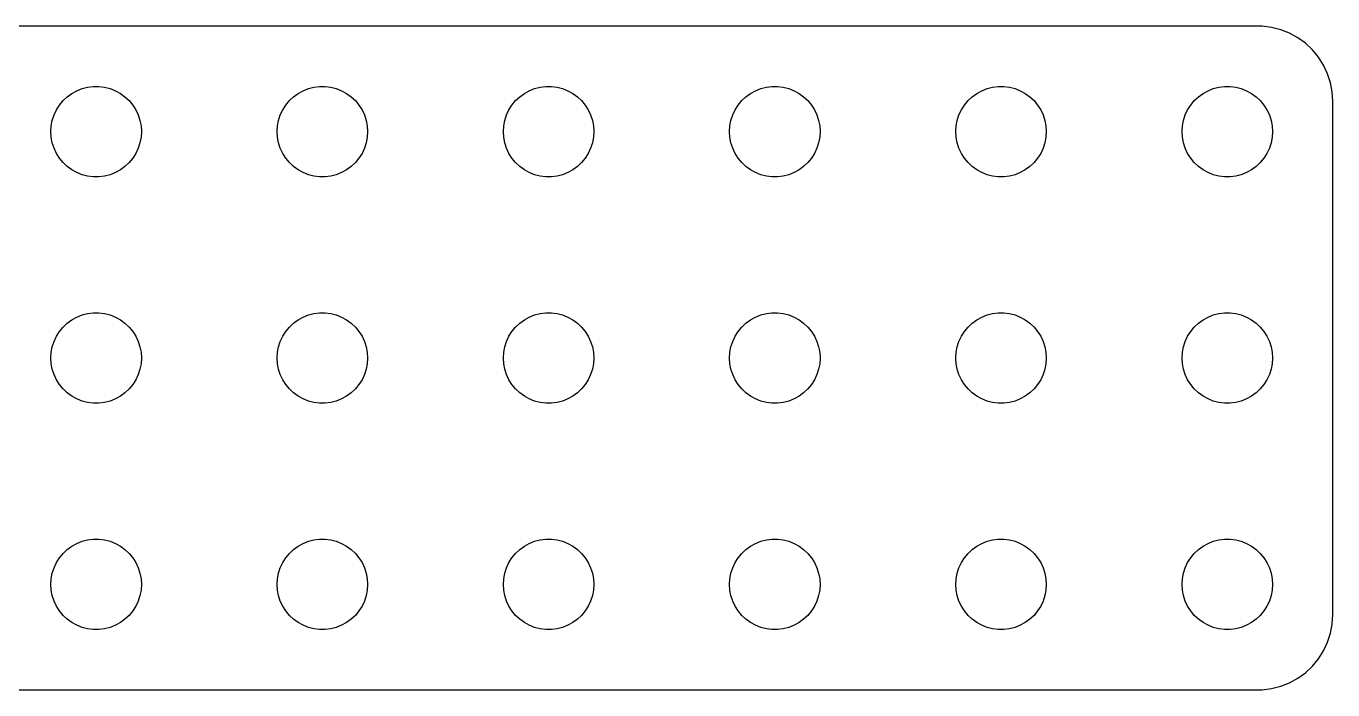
# Model space of a CAD drawing. Header units: metres. Extents: x -82 to 82, y -22 to 22.
# Drawn here: x -4.6 to 82, y -22 to 22 of the extents above; entities that cross this region are included whole.
import ezdxf

# ---------------------------------------------------------------- set-up
doc = ezdxf.new("R2010")
doc.units = ezdxf.units.M

msp = doc.modelspace()

# ---------------------------------------------------------------- linework, layer by layer
for p, q in [((77.3139, 21.9901), (-77.3139, 21.9901)), ((77.9369, 21.9114), (77.3139, 21.9901)), ((78.5451, 21.7553), (77.9369, 21.9114)), ((79.1289, 21.5241), (78.5451, 21.7553)), ((79.6791, 21.2216), (79.1289, 21.5241)), ((80.1871, 20.8526), (79.6791, 21.2216)), ((80.6448, 20.4227), (80.1871, 20.8526)), ((81.0451, 19.9389), (80.6448, 20.4227)), ((81.3815, 19.4088), (81.0451, 19.9389)), ((81.6489, 18.8406), (81.3815, 19.4088)), ((81.8429, 18.2434), (81.6489, 18.8406)), ((81.9606, 17.6267), (81.8429, 18.2434)), ((-1.91226, 17.3115), (-1.60747, 17.533)), ((-1.60747, 17.533), (-1.27733, 17.7145)), ((-1.27733, 17.7145), (-0.927048, 17.8532)), ((-0.927048, 17.8532), (-0.562134, 17.9469)), ((-0.562134, 17.9469), (-0.18837, 17.9941)), ((-0.18837, 17.9941), (0.18837, 17.9941)), ((0.18837, 17.9941), (0.562134, 17.9469)), ((0.562134, 17.9469), (0.927048, 17.8532)), ((0.927048, 17.8532), (1.27733, 17.7145)), ((1.27733, 17.7145), (1.60747, 17.533)), ((1.60747, 17.533), (1.91226, 17.3115)), ((13.0877, 17.3115), (13.3925, 17.533)), ((13.3925, 17.533), (13.7227, 17.7145)), ((13.7227, 17.7145), (14.0729, 17.8532)), ((14.0729, 17.8532), (14.4379, 17.9469)), ((14.4379, 17.9469), (14.8116, 17.9941)), ((14.8116, 17.9941), (15.1884, 17.9941)), ((15.1884, 17.9941), (15.5621, 17.9469)), ((15.5621, 17.9469), (15.927, 17.8532)), ((15.927, 17.8532), (16.2773, 17.7145)), ((16.2773, 17.7145), (16.6075, 17.533)), ((16.6075, 17.533), (16.9123, 17.3115)), ((28.0877, 17.3115), (28.3925, 17.533)), ((28.3925, 17.533), (28.7227, 17.7145)), ((28.7227, 17.7145), (29.0729, 17.8532)), ((29.0729, 17.8532), (29.4379, 17.9469)), ((29.4379, 17.9469), (29.8116, 17.9941)), ((29.8116, 17.9941), (30.1884, 17.9941)), ((30.1884, 17.9941), (30.5621, 17.9469)), ((30.5621, 17.9469), (30.927, 17.8532)), ((30.927, 17.8532), (31.2773, 17.7145)), ((31.2773, 17.7145), (31.6075, 17.533)), ((31.6075, 17.533), (31.9123, 17.3115)), ((43.0877, 17.3115), (43.3925, 17.533)), ((43.3925, 17.533), (43.7227, 17.7145)), ((43.7227, 17.7145), (44.0729, 17.8532)), ((44.0729, 17.8532), (44.4379, 17.9469)), ((44.4379, 17.9469), (44.8116, 17.9941)), ((44.8116, 17.9941), (45.1884, 17.9941)), ((45.1884, 17.9941), (45.5621, 17.9469)), ((45.5621, 17.9469), (45.927, 17.8532)), ((45.927, 17.8532), (46.2773, 17.7145)), ((46.2773, 17.7145), (46.6075, 17.533)), ((46.6075, 17.533), (46.9123, 17.3115)), ((58.0877, 17.3115), (58.3925, 17.533)), ((58.3925, 17.533), (58.7227, 17.7145)), ((58.7227, 17.7145), (59.0729, 17.8532)), ((59.0729, 17.8532), (59.4379, 17.9469)), ((59.4379, 17.9469), (59.8116, 17.9941)), ((59.8116, 17.9941), (60.1884, 17.9941)), ((60.1884, 17.9941), (60.5621, 17.9469)), ((60.5621, 17.9469), (60.927, 17.8532)), ((60.927, 17.8532), (61.2773, 17.7145)), ((61.2773, 17.7145), (61.6075, 17.533)), ((61.6075, 17.533), (61.9123, 17.3115)), ((73.0877, 17.3115), (73.3925, 17.533)), ((73.3925, 17.533), (73.7227, 17.7145)), ((73.7227, 17.7145), (74.073, 17.8532)), ((74.073, 17.8532), (74.4379, 17.9469)), ((74.4379, 17.9469), (74.8116, 17.9941)), ((74.8116, 17.9941), (75.1884, 17.9941)), ((75.1884, 17.9941), (75.5621, 17.9469)), ((75.5621, 17.9469), (75.927, 17.8532)), ((75.927, 17.8532), (76.2773, 17.7145)), ((76.2773, 17.7145), (76.6075, 17.533)), ((76.6075, 17.533), (76.9123, 17.3115)), ((82, 17), (81.9606, 17.6267)), ((-2.62891, 16.4453), (-2.42705, 16.7634)), ((-2.42705, 16.7634), (-2.1869, 17.0536)), ((-2.1869, 17.0536), (-1.91226, 17.3115)), ((1.91226, 17.3115), (2.1869, 17.0536)), ((2.1869, 17.0536), (2.42705, 16.7634)), ((2.42705, 16.7634), (2.62891, 16.4453)), ((12.3711, 16.4453), (12.5729, 16.7634)), ((12.5729, 16.7634), (12.8131, 17.0536)), ((12.8131, 17.0536), (13.0877, 17.3115)), ((16.9123, 17.3115), (17.1869, 17.0536)), ((17.1869, 17.0536), (17.427, 16.7634)), ((17.427, 16.7634), (17.6289, 16.4453)), ((27.3711, 16.4453), (27.5729, 16.7634)), ((27.5729, 16.7634), (27.8131, 17.0536)), ((27.8131, 17.0536), (28.0877, 17.3115)), ((31.9123, 17.3115), (32.1869, 17.0536)), ((32.1869, 17.0536), (32.427, 16.7634)), ((32.427, 16.7634), (32.6289, 16.4453)), ((42.3711, 16.4453), (42.5729, 16.7634)), ((42.5729, 16.7634), (42.8131, 17.0536)), ((42.8131, 17.0536), (43.0877, 17.3115)), ((46.9123, 17.3115), (47.1869, 17.0536)), ((47.1869, 17.0536), (47.427, 16.7634)), ((47.427, 16.7634), (47.6289, 16.4453)), ((57.3711, 16.4453), (57.5729, 16.7634)), ((57.5729, 16.7634), (57.8131, 17.0536)), ((57.8131, 17.0536), (58.0877, 17.3115)), ((61.9123, 17.3115), (62.1869, 17.0536)), ((62.1869, 17.0536), (62.427, 16.7634)), ((62.427, 16.7634), (62.6289, 16.4453)), ((72.3711, 16.4453), (72.573, 16.7634)), ((72.573, 16.7634), (72.8131, 17.0536)), ((72.8131, 17.0536), (73.0877, 17.3115)), ((76.9123, 17.3115), (77.1869, 17.0536)), ((77.1869, 17.0536), (77.427, 16.7634)), ((77.427, 16.7634), (77.6289, 16.4453)), ((82, -17), (82, 17)), ((-2.97633, 15.376), (-2.90575, 15.7461)), ((-2.90575, 15.7461), (-2.78932, 16.1044)), ((-2.78932, 16.1044), (-2.62891, 16.4453)), ((2.62891, 16.4453), (2.78932, 16.1044)), ((2.78932, 16.1044), (2.90575, 15.7461)), ((2.90575, 15.7461), (2.97633, 15.376)), ((12.0237, 15.376), (12.0942, 15.7461)), ((12.0942, 15.7461), (12.2107, 16.1044)), ((12.2107, 16.1044), (12.3711, 16.4453)), ((17.6289, 16.4453), (17.7893, 16.1044)), ((17.7893, 16.1044), (17.9057, 15.7461)), ((17.9057, 15.7461), (17.9763, 15.376)), ((27.0237, 15.376), (27.0942, 15.7461)), ((27.0942, 15.7461), (27.2107, 16.1044)), ((27.2107, 16.1044), (27.3711, 16.4453)), ((32.6289, 16.4453), (32.7893, 16.1044)), ((32.7893, 16.1044), (32.9057, 15.7461)), ((32.9057, 15.7461), (32.9763, 15.376)), ((42.0237, 15.376), (42.0942, 15.7461)), ((42.0942, 15.7461), (42.2107, 16.1044)), ((42.2107, 16.1044), (42.3711, 16.4453)), ((47.6289, 16.4453), (47.7893, 16.1044)), ((47.7893, 16.1044), (47.9057, 15.7461)), ((47.9057, 15.7461), (47.9763, 15.376)), ((57.0237, 15.376), (57.0942, 15.7461)), ((57.0942, 15.7461), (57.2107, 16.1044)), ((57.2107, 16.1044), (57.3711, 16.4453)), ((62.6289, 16.4453), (62.7893, 16.1044)), ((62.7893, 16.1044), (62.9057, 15.7461)), ((62.9057, 15.7461), (62.9763, 15.376)), ((72.0237, 15.376), (72.0943, 15.7461)), ((72.0943, 15.7461), (72.2107, 16.1044)), ((72.2107, 16.1044), (72.3711, 16.4453)), ((77.6289, 16.4453), (77.7893, 16.1044)), ((77.7893, 16.1044), (77.9057, 15.7461)), ((77.9057, 15.7461), (77.9763, 15.376)), ((-3, 15), (-2.97633, 15.376)), ((-2.97633, 14.624), (-3, 15)), ((2.97633, 15.376), (3, 15)), ((3, 15), (2.97633, 14.624)), ((12, 15), (12.0237, 15.376)), ((12.0237, 14.624), (12, 15)), ((17.9763, 15.376), (18, 15)), ((18, 15), (17.9763, 14.624)), ((27, 15), (27.0237, 15.376)), ((27.0237, 14.624), (27, 15)), ((32.9763, 15.376), (33, 15)), ((33, 15), (32.9763, 14.624)), ((42, 15), (42.0237, 15.376)), ((42.0237, 14.624), (42, 15)), ((47.9763, 15.376), (48, 15)), ((48, 15), (47.9763, 14.624)), ((57, 15), (57.0237, 15.376)), ((57.0237, 14.624), (57, 15)), ((62.9763, 15.376), (63, 15)), ((63, 15), (62.9763, 14.624)), ((72, 15), (72.0237, 15.376)), ((72.0237, 14.624), (72, 15)), ((77.9763, 15.376), (78, 15)), ((78, 15), (77.9763, 14.624)), ((-2.90575, 14.2539), (-2.97633, 14.624)), ((-2.78932, 13.8956), (-2.90575, 14.2539)), ((-2.62891, 13.5547), (-2.78932, 13.8956)), ((2.78932, 13.8956), (2.62891, 13.5547)), ((2.90575, 14.2539), (2.78932, 13.8956)), ((2.97633, 14.624), (2.90575, 14.2539)), ((12.0942, 14.2539), (12.0237, 14.624)), ((12.2107, 13.8956), (12.0942, 14.2539)), ((12.3711, 13.5547), (12.2107, 13.8956)), ((17.7893, 13.8956), (17.6289, 13.5547)), ((17.9057, 14.2539), (17.7893, 13.8956)), ((17.9763, 14.624), (17.9057, 14.2539)), ((27.0942, 14.2539), (27.0237, 14.624)), ((27.2107, 13.8956), (27.0942, 14.2539)), ((27.3711, 13.5547), (27.2107, 13.8956)), ((32.7893, 13.8956), (32.6289, 13.5547)), ((32.9057, 14.2539), (32.7893, 13.8956)), ((32.9763, 14.624), (32.9057, 14.2539)), ((42.0942, 14.2539), (42.0237, 14.624)), ((42.2107, 13.8956), (42.0942, 14.2539)), ((42.3711, 13.5547), (42.2107, 13.8956)), ((47.7893, 13.8956), (47.6289, 13.5547)), ((47.9057, 14.2539), (47.7893, 13.8956)), ((47.9763, 14.624), (47.9057, 14.2539)), ((57.0942, 14.2539), (57.0237, 14.624)), ((57.2107, 13.8956), (57.0942, 14.2539)), ((57.3711, 13.5547), (57.2107, 13.8956)), ((62.7893, 13.8956), (62.6289, 13.5547)), ((62.9057, 14.2539), (62.7893, 13.8956)), ((62.9763, 14.624), (62.9057, 14.2539)), ((72.0943, 14.2539), (72.0237, 14.624)), ((72.2107, 13.8956), (72.0943, 14.2539)), ((72.3711, 13.5547), (72.2107, 13.8956)), ((77.7893, 13.8956), (77.6289, 13.5547)), ((77.9057, 14.2539), (77.7893, 13.8956)), ((77.9763, 14.624), (77.9057, 14.2539)), ((-2.42705, 13.2366), (-2.62891, 13.5547)), ((-2.1869, 12.9464), (-2.42705, 13.2366)), ((2.42705, 13.2366), (2.1869, 12.9464)), ((2.62891, 13.5547), (2.42705, 13.2366)), ((12.5729, 13.2366), (12.3711, 13.5547)), ((12.8131, 12.9464), (12.5729, 13.2366)), ((17.427, 13.2366), (17.1869, 12.9464)), ((17.6289, 13.5547), (17.427, 13.2366)), ((27.5729, 13.2366), (27.3711, 13.5547)), ((27.8131, 12.9464), (27.5729, 13.2366)), ((32.427, 13.2366), (32.1869, 12.9464)), ((32.6289, 13.5547), (32.427, 13.2366)), ((42.5729, 13.2366), (42.3711, 13.5547)), ((42.8131, 12.9464), (42.5729, 13.2366)), ((47.427, 13.2366), (47.1869, 12.9464)), ((47.6289, 13.5547), (47.427, 13.2366)), ((57.5729, 13.2366), (57.3711, 13.5547)), ((57.8131, 12.9464), (57.5729, 13.2366)), ((62.427, 13.2366), (62.1869, 12.9464)), ((62.6289, 13.5547), (62.427, 13.2366)), ((72.573, 13.2366), (72.3711, 13.5547)), ((72.8131, 12.9464), (72.573, 13.2366)), ((77.427, 13.2366), (77.1869, 12.9464)), ((77.6289, 13.5547), (77.427, 13.2366)), ((-1.91226, 12.6884), (-2.1869, 12.9464)), ((-1.60747, 12.467), (-1.91226, 12.6884)), ((-1.27733, 12.2855), (-1.60747, 12.467)), ((-0.927048, 12.1468), (-1.27733, 12.2855)), ((-0.562134, 12.0531), (-0.927048, 12.1468)), ((0.927048, 12.1468), (0.562134, 12.0531)), ((1.27733, 12.2855), (0.927048, 12.1468)), ((1.60747, 12.467), (1.27733, 12.2855)), ((1.91226, 12.6884), (1.60747, 12.467)), ((2.1869, 12.9464), (1.91226, 12.6884)), ((13.0877, 12.6884), (12.8131, 12.9464)), ((13.3925, 12.467), (13.0877, 12.6884)), ((13.7227, 12.2855), (13.3925, 12.467)), ((14.0729, 12.1468), (13.7227, 12.2855)), ((14.4379, 12.0531), (14.0729, 12.1468)), ((15.927, 12.1468), (15.5621, 12.0531)), ((16.2773, 12.2855), (15.927, 12.1468)), ((16.6075, 12.467), (16.2773, 12.2855)), ((16.9123, 12.6884), (16.6075, 12.467)), ((17.1869, 12.9464), (16.9123, 12.6884)), ((28.0877, 12.6884), (27.8131, 12.9464)), ((28.3925, 12.467), (28.0877, 12.6884)), ((28.7227, 12.2855), (28.3925, 12.467)), ((29.0729, 12.1468), (28.7227, 12.2855)), ((29.4379, 12.0531), (29.0729, 12.1468)), ((30.927, 12.1468), (30.5621, 12.0531)), ((31.2773, 12.2855), (30.927, 12.1468)), ((31.6075, 12.467), (31.2773, 12.2855)), ((31.9123, 12.6884), (31.6075, 12.467)), ((32.1869, 12.9464), (31.9123, 12.6884)), ((43.0877, 12.6884), (42.8131, 12.9464)), ((43.3925, 12.467), (43.0877, 12.6884)), ((43.7227, 12.2855), (43.3925, 12.467)), ((44.0729, 12.1468), (43.7227, 12.2855)), ((44.4379, 12.0531), (44.0729, 12.1468)), ((45.927, 12.1468), (45.5621, 12.0531)), ((46.2773, 12.2855), (45.927, 12.1468)), ((46.6075, 12.467), (46.2773, 12.2855)), ((46.9123, 12.6884), (46.6075, 12.467)), ((47.1869, 12.9464), (46.9123, 12.6884)), ((58.0877, 12.6884), (57.8131, 12.9464)), ((58.3925, 12.467), (58.0877, 12.6884)), ((58.7227, 12.2855), (58.3925, 12.467)), ((59.0729, 12.1468), (58.7227, 12.2855)), ((59.4379, 12.0531), (59.0729, 12.1468)), ((60.927, 12.1468), (60.5621, 12.0531)), ((61.2773, 12.2855), (60.927, 12.1468)), ((61.6075, 12.467), (61.2773, 12.2855)), ((61.9123, 12.6884), (61.6075, 12.467)), ((62.1869, 12.9464), (61.9123, 12.6884)), ((73.0877, 12.6884), (72.8131, 12.9464)), ((73.3925, 12.467), (73.0877, 12.6884)), ((73.7227, 12.2855), (73.3925, 12.467)), ((74.073, 12.1468), (73.7227, 12.2855)), ((74.4379, 12.0531), (74.073, 12.1468)), ((75.927, 12.1468), (75.5621, 12.0531)), ((76.2773, 12.2855), (75.927, 12.1468)), ((76.6075, 12.467), (76.2773, 12.2855)), ((76.9123, 12.6884), (76.6075, 12.467)), ((77.1869, 12.9464), (76.9123, 12.6884)), ((-0.18837, 12.0059), (-0.562134, 12.0531)), ((0.18837, 12.0059), (-0.18837, 12.0059)), ((0.562134, 12.0531), (0.18837, 12.0059)), ((14.8116, 12.0059), (14.4379, 12.0531)), ((15.1884, 12.0059), (14.8116, 12.0059)), ((15.5621, 12.0531), (15.1884, 12.0059)), ((29.8116, 12.0059), (29.4379, 12.0531)), ((30.1884, 12.0059), (29.8116, 12.0059)), ((30.5621, 12.0531), (30.1884, 12.0059)), ((44.8116, 12.0059), (44.4379, 12.0531)), ((45.1884, 12.0059), (44.8116, 12.0059)), ((45.5621, 12.0531), (45.1884, 12.0059)), ((59.8116, 12.0059), (59.4379, 12.0531)), ((60.1884, 12.0059), (59.8116, 12.0059)), ((60.5621, 12.0531), (60.1884, 12.0059)), ((74.8116, 12.0059), (74.4379, 12.0531)), ((75.1884, 12.0059), (74.8116, 12.0059)), ((75.5621, 12.0531), (75.1884, 12.0059)), ((-1.60747, 2.53297), (-1.27733, 2.71448)), ((-1.27733, 2.71448), (-0.927048, 2.85316)), ((-0.927048, 2.85316), (-0.562134, 2.94685)), ((-0.562134, 2.94685), (-0.18837, 2.99408)), ((-0.18837, 2.99408), (0.18837, 2.99408)), ((0.18837, 2.99408), (0.562134, 2.94685)), ((0.562134, 2.94685), (0.927048, 2.85316)), ((0.927048, 2.85316), (1.27733, 2.71448)), ((1.27733, 2.71448), (1.60747, 2.53297)), ((13.3925, 2.53297), (13.7227, 2.71448)), ((13.7227, 2.71448), (14.0729, 2.85316)), ((14.0729, 2.85316), (14.4379, 2.94685)), ((14.4379, 2.94685), (14.8116, 2.99408)), ((14.8116, 2.99408), (15.1884, 2.99408)), ((15.1884, 2.99408), (15.5621, 2.94685)), ((15.5621, 2.94685), (15.927, 2.85316)), ((15.927, 2.85316), (16.2773, 2.71448)), ((16.2773, 2.71448), (16.6075, 2.53297)), ((28.3925, 2.53297), (28.7227, 2.71448)), ((28.7227, 2.71448), (29.0729, 2.85316)), ((29.0729, 2.85316), (29.4379, 2.94685)), ((29.4379, 2.94685), (29.8116, 2.99408)), ((29.8116, 2.99408), (30.1884, 2.99408)), ((30.1884, 2.99408), (30.5621, 2.94685)), ((30.5621, 2.94685), (30.927, 2.85316)), ((30.927, 2.85316), (31.2773, 2.71448)), ((31.2773, 2.71448), (31.6075, 2.53297)), ((43.3925, 2.53297), (43.7227, 2.71448)), ((43.7227, 2.71448), (44.0729, 2.85316)), ((44.0729, 2.85316), (44.4379, 2.94685)), ((44.4379, 2.94685), (44.8116, 2.99408)), ((44.8116, 2.99408), (45.1884, 2.99408)), ((45.1884, 2.99408), (45.5621, 2.94685)), ((45.5621, 2.94685), (45.927, 2.85316)), ((45.927, 2.85316), (46.2773, 2.71448)), ((46.2773, 2.71448), (46.6075, 2.53297)), ((58.3925, 2.53297), (58.7227, 2.71448)), ((58.7227, 2.71448), (59.0729, 2.85316)), ((59.0729, 2.85316), (59.4379, 2.94685)), ((59.4379, 2.94685), (59.8116, 2.99408)), ((59.8116, 2.99408), (60.1884, 2.99408)), ((60.1884, 2.99408), (60.5621, 2.94685)), ((60.5621, 2.94685), (60.927, 2.85316)), ((60.927, 2.85316), (61.2773, 2.71448)), ((61.2773, 2.71448), (61.6075, 2.53297)), ((73.3925, 2.53297), (73.7227, 2.71448)), ((73.7227, 2.71448), (74.073, 2.85316)), ((74.073, 2.85316), (74.4379, 2.94685)), ((74.4379, 2.94685), (74.8116, 2.99408)), ((74.8116, 2.99408), (75.1884, 2.99408)), ((75.1884, 2.99408), (75.5621, 2.94685)), ((75.5621, 2.94685), (75.927, 2.85316)), ((75.927, 2.85316), (76.2773, 2.71448)), ((76.2773, 2.71448), (76.6075, 2.53297)), ((-2.62891, 1.44525), (-2.42705, 1.76335)), ((-2.42705, 1.76335), (-2.1869, 2.05363)), ((-2.1869, 2.05363), (-1.91226, 2.31154)), ((-1.91226, 2.31154), (-1.60747, 2.53297)), ((1.60747, 2.53297), (1.91226, 2.31154)), ((1.91226, 2.31154), (2.1869, 2.05363)), ((2.1869, 2.05363), (2.42705, 1.76335)), ((2.42705, 1.76335), (2.62891, 1.44525)), ((12.3711, 1.44525), (12.5729, 1.76335)), ((12.5729, 1.76335), (12.8131, 2.05363)), ((12.8131, 2.05363), (13.0877, 2.31154)), ((13.0877, 2.31154), (13.3925, 2.53297)), ((16.6075, 2.53297), (16.9123, 2.31154)), ((16.9123, 2.31154), (17.1869, 2.05363)), ((17.1869, 2.05363), (17.427, 1.76335)), ((17.427, 1.76335), (17.6289, 1.44525)), ((27.3711, 1.44525), (27.5729, 1.76335)), ((27.5729, 1.76335), (27.8131, 2.05363)), ((27.8131, 2.05363), (28.0877, 2.31154)), ((28.0877, 2.31154), (28.3925, 2.53297)), ((31.6075, 2.53297), (31.9123, 2.31154)), ((31.9123, 2.31154), (32.1869, 2.05363)), ((32.1869, 2.05363), (32.427, 1.76335)), ((32.427, 1.76335), (32.6289, 1.44525)), ((42.3711, 1.44525), (42.5729, 1.76335)), ((42.5729, 1.76335), (42.8131, 2.05363)), ((42.8131, 2.05363), (43.0877, 2.31154)), ((43.0877, 2.31154), (43.3925, 2.53297)), ((46.6075, 2.53297), (46.9123, 2.31154)), ((46.9123, 2.31154), (47.1869, 2.05363)), ((47.1869, 2.05363), (47.427, 1.76335)), ((47.427, 1.76335), (47.6289, 1.44525)), ((57.3711, 1.44525), (57.5729, 1.76335)), ((57.5729, 1.76335), (57.8131, 2.05363)), ((57.8131, 2.05363), (58.0877, 2.31154)), ((58.0877, 2.31154), (58.3925, 2.53297)), ((61.6075, 2.53297), (61.9123, 2.31154)), ((61.9123, 2.31154), (62.1869, 2.05363)), ((62.1869, 2.05363), (62.427, 1.76335)), ((62.427, 1.76335), (62.6289, 1.44525)), ((72.3711, 1.44525), (72.573, 1.76335)), ((72.573, 1.76335), (72.8131, 2.05363)), ((72.8131, 2.05363), (73.0877, 2.31154)), ((73.0877, 2.31154), (73.3925, 2.53297)), ((76.6075, 2.53297), (76.9123, 2.31154)), ((76.9123, 2.31154), (77.1869, 2.05363)), ((77.1869, 2.05363), (77.427, 1.76335)), ((77.427, 1.76335), (77.6289, 1.44525)), ((-2.90575, 0.746063), (-2.78932, 1.10437)), ((-2.78932, 1.10437), (-2.62891, 1.44525)), ((2.62891, 1.44525), (2.78932, 1.10437)), ((2.78932, 1.10437), (2.90575, 0.746063)), ((12.0942, 0.746063), (12.2107, 1.10437)), ((12.2107, 1.10437), (12.3711, 1.44525)), ((17.6289, 1.44525), (17.7893, 1.10437)), ((17.7893, 1.10437), (17.9057, 0.746063)), ((27.0942, 0.746063), (27.2107, 1.10437)), ((27.2107, 1.10437), (27.3711, 1.44525)), ((32.6289, 1.44525), (32.7893, 1.10437)), ((32.7893, 1.10437), (32.9057, 0.746063)), ((42.0942, 0.746063), (42.2107, 1.10437)), ((42.2107, 1.10437), (42.3711, 1.44525)), ((47.6289, 1.44525), (47.7893, 1.10437)), ((47.7893, 1.10437), (47.9057, 0.746063)), ((57.0942, 0.746063), (57.2107, 1.10437)), ((57.2107, 1.10437), (57.3711, 1.44525)), ((62.6289, 1.44525), (62.7893, 1.10437)), ((62.7893, 1.10437), (62.9057, 0.746063)), ((72.0943, 0.746063), (72.2107, 1.10437)), ((72.2107, 1.10437), (72.3711, 1.44525)), ((77.6289, 1.44525), (77.7893, 1.10437)), ((77.7893, 1.10437), (77.9057, 0.746063)), ((-3, 0), (-2.97633, 0.375992)), ((-2.97633, -0.375992), (-3, 0)), ((-2.97633, 0.375992), (-2.90575, 0.746063)), ((2.90575, 0.746063), (2.97633, 0.375992)), ((2.97633, 0.375992), (3, 0)), ((3, 0), (2.97633, -0.375992)), ((12, 0), (12.0237, 0.375992)), ((12.0237, -0.375992), (12, 0)), ((12.0237, 0.375992), (12.0942, 0.746063)), ((17.9057, 0.746063), (17.9763, 0.375992)), ((17.9763, 0.375992), (18, 0)), ((18, 0), (17.9763, -0.375992)), ((27, 0), (27.0237, 0.375992)), ((27.0237, -0.375992), (27, 0)), ((27.0237, 0.375992), (27.0942, 0.746063)), ((32.9057, 0.746063), (32.9763, 0.375992)), ((32.9763, 0.375992), (33, 0)), ((33, 0), (32.9763, -0.375992)), ((42, 0), (42.0237, 0.375992)), ((42.0237, -0.375992), (42, 0)), ((42.0237, 0.375992), (42.0942, 0.746063)), ((47.9057, 0.746063), (47.9763, 0.375992)), ((47.9763, 0.375992), (48, 0)), ((48, 0), (47.9763, -0.375992)), ((57, 0), (57.0237, 0.375992)), ((57.0237, -0.375992), (57, 0)), ((57.0237, 0.375992), (57.0942, 0.746063)), ((62.9057, 0.746063), (62.9763, 0.375992)), ((62.9763, 0.375992), (63, 0)), ((63, 0), (62.9763, -0.375992)), ((72, 0), (72.0237, 0.375992)), ((72.0237, -0.375992), (72, 0)), ((72.0237, 0.375992), (72.0943, 0.746063)), ((77.9057, 0.746063), (77.9763, 0.375992)), ((77.9763, 0.375992), (78, 0)), ((78, 0), (77.9763, -0.375992)), ((-2.90575, -0.746063), (-2.97633, -0.375992)), ((-2.78932, -1.10437), (-2.90575, -0.746063)), ((2.90575, -0.746063), (2.78932, -1.10437)), ((2.97633, -0.375992), (2.90575, -0.746063)), ((12.0942, -0.746063), (12.0237, -0.375992)), ((12.2107, -1.10437), (12.0942, -0.746063)), ((17.9057, -0.746063), (17.7893, -1.10437)), ((17.9763, -0.375992), (17.9057, -0.746063)), ((27.0942, -0.746063), (27.0237, -0.375992)), ((27.2107, -1.10437), (27.0942, -0.746063)), ((32.9057, -0.746063), (32.7893, -1.10437)), ((32.9763, -0.375992), (32.9057, -0.746063)), ((42.0942, -0.746063), (42.0237, -0.375992)), ((42.2107, -1.10437), (42.0942, -0.746063)), ((47.9057, -0.746063), (47.7893, -1.10437)), ((47.9763, -0.375992), (47.9057, -0.746063)), ((57.0942, -0.746063), (57.0237, -0.375992)), ((57.2107, -1.10437), (57.0942, -0.746063)), ((62.9057, -0.746063), (62.7893, -1.10437)), ((62.9763, -0.375992), (62.9057, -0.746063)), ((72.0943, -0.746063), (72.0237, -0.375992)), ((72.2107, -1.10437), (72.0943, -0.746063)), ((77.9057, -0.746063), (77.7893, -1.10437)), ((77.9763, -0.375992), (77.9057, -0.746063)), ((-2.62891, -1.44525), (-2.78932, -1.10437)), ((-2.42705, -1.76335), (-2.62891, -1.44525)), ((2.62891, -1.44525), (2.42705, -1.76335)), ((2.78932, -1.10437), (2.62891, -1.44525)), ((12.3711, -1.44525), (12.2107, -1.10437)), ((12.5729, -1.76335), (12.3711, -1.44525)), ((17.6289, -1.44525), (17.427, -1.76335)), ((17.7893, -1.10437), (17.6289, -1.44525)), ((27.3711, -1.44525), (27.2107, -1.10437)), ((27.5729, -1.76335), (27.3711, -1.44525)), ((32.6289, -1.44525), (32.427, -1.76335)), ((32.7893, -1.10437), (32.6289, -1.44525)), ((42.3711, -1.44525), (42.2107, -1.10437)), ((42.5729, -1.76335), (42.3711, -1.44525)), ((47.6289, -1.44525), (47.427, -1.76335)), ((47.7893, -1.10437), (47.6289, -1.44525)), ((57.3711, -1.44525), (57.2107, -1.10437)), ((57.5729, -1.76335), (57.3711, -1.44525)), ((62.6289, -1.44525), (62.427, -1.76335)), ((62.7893, -1.10437), (62.6289, -1.44525)), ((72.3711, -1.44525), (72.2107, -1.10437)), ((72.573, -1.76335), (72.3711, -1.44525)), ((77.6289, -1.44525), (77.427, -1.76335)), ((77.7893, -1.10437), (77.6289, -1.44525)), ((-2.1869, -2.05363), (-2.42705, -1.76335)), ((-1.91226, -2.31154), (-2.1869, -2.05363)), ((-1.60747, -2.53297), (-1.91226, -2.31154)), ((-1.27733, -2.71448), (-1.60747, -2.53297)), ((1.60747, -2.53297), (1.27733, -2.71448)), ((1.91226, -2.31154), (1.60747, -2.53297)), ((2.1869, -2.05363), (1.91226, -2.31154)), ((2.42705, -1.76335), (2.1869, -2.05363)), ((12.8131, -2.05363), (12.5729, -1.76335)), ((13.0877, -2.31154), (12.8131, -2.05363)), ((13.3925, -2.53297), (13.0877, -2.31154)), ((13.7227, -2.71448), (13.3925, -2.53297)), ((16.6075, -2.53297), (16.2773, -2.71448)), ((16.9123, -2.31154), (16.6075, -2.53297)), ((17.1869, -2.05363), (16.9123, -2.31154)), ((17.427, -1.76335), (17.1869, -2.05363)), ((27.8131, -2.05363), (27.5729, -1.76335)), ((28.0877, -2.31154), (27.8131, -2.05363)), ((28.3925, -2.53297), (28.0877, -2.31154)), ((28.7227, -2.71448), (28.3925, -2.53297)), ((31.6075, -2.53297), (31.2773, -2.71448)), ((31.9123, -2.31154), (31.6075, -2.53297)), ((32.1869, -2.05363), (31.9123, -2.31154)), ((32.427, -1.76335), (32.1869, -2.05363)), ((42.8131, -2.05363), (42.5729, -1.76335)), ((43.0877, -2.31154), (42.8131, -2.05363)), ((43.3925, -2.53297), (43.0877, -2.31154)), ((43.7227, -2.71448), (43.3925, -2.53297)), ((46.6075, -2.53297), (46.2773, -2.71448)), ((46.9123, -2.31154), (46.6075, -2.53297)), ((47.1869, -2.05363), (46.9123, -2.31154)), ((47.427, -1.76335), (47.1869, -2.05363)), ((57.8131, -2.05363), (57.5729, -1.76335)), ((58.0877, -2.31154), (57.8131, -2.05363)), ((58.3925, -2.53297), (58.0877, -2.31154)), ((58.7227, -2.71448), (58.3925, -2.53297)), ((61.6075, -2.53297), (61.2773, -2.71448)), ((61.9123, -2.31154), (61.6075, -2.53297)), ((62.1869, -2.05363), (61.9123, -2.31154)), ((62.427, -1.76335), (62.1869, -2.05363)), ((72.8131, -2.05363), (72.573, -1.76335)), ((73.0877, -2.31154), (72.8131, -2.05363)), ((73.3925, -2.53297), (73.0877, -2.31154)), ((73.7227, -2.71448), (73.3925, -2.53297)), ((76.6075, -2.53297), (76.2773, -2.71448)), ((76.9123, -2.31154), (76.6075, -2.53297)), ((77.1869, -2.05363), (76.9123, -2.31154)), ((77.427, -1.76335), (77.1869, -2.05363)), ((-0.927048, -2.85316), (-1.27733, -2.71448)), ((-0.562134, -2.94685), (-0.927048, -2.85316)), ((-0.18837, -2.99408), (-0.562134, -2.94685)), ((0.18837, -2.99408), (-0.18837, -2.99408)), ((0.562134, -2.94685), (0.18837, -2.99408)), ((0.927048, -2.85316), (0.562134, -2.94685)), ((1.27733, -2.71448), (0.927048, -2.85316)), ((14.0729, -2.85316), (13.7227, -2.71448)), ((14.4379, -2.94685), (14.0729, -2.85316)), ((14.8116, -2.99408), (14.4379, -2.94685)), ((15.1884, -2.99408), (14.8116, -2.99408)), ((15.5621, -2.94685), (15.1884, -2.99408)), ((15.927, -2.85316), (15.5621, -2.94685)), ((16.2773, -2.71448), (15.927, -2.85316)), ((29.0729, -2.85316), (28.7227, -2.71448)), ((29.4379, -2.94685), (29.0729, -2.85316)), ((29.8116, -2.99408), (29.4379, -2.94685)), ((30.1884, -2.99408), (29.8116, -2.99408)), ((30.5621, -2.94685), (30.1884, -2.99408)), ((30.927, -2.85316), (30.5621, -2.94685)), ((31.2773, -2.71448), (30.927, -2.85316)), ((44.0729, -2.85316), (43.7227, -2.71448)), ((44.4379, -2.94685), (44.0729, -2.85316)), ((44.8116, -2.99408), (44.4379, -2.94685)), ((45.1884, -2.99408), (44.8116, -2.99408)), ((45.5621, -2.94685), (45.1884, -2.99408)), ((45.927, -2.85316), (45.5621, -2.94685)), ((46.2773, -2.71448), (45.927, -2.85316)), ((59.0729, -2.85316), (58.7227, -2.71448)), ((59.4379, -2.94685), (59.0729, -2.85316)), ((59.8116, -2.99408), (59.4379, -2.94685)), ((60.1884, -2.99408), (59.8116, -2.99408)), ((60.5621, -2.94685), (60.1884, -2.99408)), ((60.927, -2.85316), (60.5621, -2.94685)), ((61.2773, -2.71448), (60.927, -2.85316)), ((74.073, -2.85316), (73.7227, -2.71448)), ((74.4379, -2.94685), (74.073, -2.85316)), ((74.8116, -2.99408), (74.4379, -2.94685)), ((75.1884, -2.99408), (74.8116, -2.99408)), ((75.5621, -2.94685), (75.1884, -2.99408)), ((75.927, -2.85316), (75.5621, -2.94685)), ((76.2773, -2.71448), (75.927, -2.85316)), ((-0.927048, -12.1468), (-0.562134, -12.0531)), ((-0.562134, -12.0531), (-0.18837, -12.0059)), ((-0.18837, -12.0059), (0.18837, -12.0059)), ((0.18837, -12.0059), (0.562134, -12.0531)), ((0.562134, -12.0531), (0.927048, -12.1468)), ((14.0729, -12.1468), (14.4379, -12.0531)), ((14.4379, -12.0531), (14.8116, -12.0059)), ((14.8116, -12.0059), (15.1884, -12.0059)), ((15.1884, -12.0059), (15.5621, -12.0531)), ((15.5621, -12.0531), (15.927, -12.1468)), ((29.0729, -12.1468), (29.4379, -12.0531)), ((29.4379, -12.0531), (29.8116, -12.0059)), ((29.8116, -12.0059), (30.1884, -12.0059)), ((30.1884, -12.0059), (30.5621, -12.0531)), ((30.5621, -12.0531), (30.927, -12.1468)), ((44.0729, -12.1468), (44.4379, -12.0531)), ((44.4379, -12.0531), (44.8116, -12.0059)), ((44.8116, -12.0059), (45.1884, -12.0059)), ((45.1884, -12.0059), (45.5621, -12.0531)), ((45.5621, -12.0531), (45.927, -12.1468)), ((59.0729, -12.1468), (59.4379, -12.0531)), ((59.4379, -12.0531), (59.8116, -12.0059)), ((59.8116, -12.0059), (60.1884, -12.0059)), ((60.1884, -12.0059), (60.5621, -12.0531)), ((60.5621, -12.0531), (60.927, -12.1468)), ((74.073, -12.1468), (74.4379, -12.0531)), ((74.4379, -12.0531), (74.8116, -12.0059)), ((74.8116, -12.0059), (75.1884, -12.0059)), ((75.1884, -12.0059), (75.5621, -12.0531)), ((75.5621, -12.0531), (75.927, -12.1468)), ((-2.42705, -13.2366), (-2.1869, -12.9464)), ((-2.1869, -12.9464), (-1.91226, -12.6884)), ((-1.91226, -12.6884), (-1.60747, -12.467)), ((-1.60747, -12.467), (-1.27733, -12.2855)), ((-1.27733, -12.2855), (-0.927048, -12.1468)), ((0.927048, -12.1468), (1.27733, -12.2855)), ((1.27733, -12.2855), (1.60747, -12.467)), ((1.60747, -12.467), (1.91226, -12.6884)), ((1.91226, -12.6884), (2.1869, -12.9464)), ((2.1869, -12.9464), (2.42705, -13.2366)), ((12.5729, -13.2366), (12.8131, -12.9464)), ((12.8131, -12.9464), (13.0877, -12.6884)), ((13.0877, -12.6884), (13.3925, -12.467)), ((13.3925, -12.467), (13.7227, -12.2855)), ((13.7227, -12.2855), (14.0729, -12.1468)), ((15.927, -12.1468), (16.2773, -12.2855)), ((16.2773, -12.2855), (16.6075, -12.467)), ((16.6075, -12.467), (16.9123, -12.6884)), ((16.9123, -12.6884), (17.1869, -12.9464)), ((17.1869, -12.9464), (17.427, -13.2366)), ((27.5729, -13.2366), (27.8131, -12.9464)), ((27.8131, -12.9464), (28.0877, -12.6884)), ((28.0877, -12.6884), (28.3925, -12.467)), ((28.3925, -12.467), (28.7227, -12.2855)), ((28.7227, -12.2855), (29.0729, -12.1468)), ((30.927, -12.1468), (31.2773, -12.2855)), ((31.2773, -12.2855), (31.6075, -12.467)), ((31.6075, -12.467), (31.9123, -12.6884)), ((31.9123, -12.6884), (32.1869, -12.9464)), ((32.1869, -12.9464), (32.427, -13.2366)), ((42.5729, -13.2366), (42.8131, -12.9464)), ((42.8131, -12.9464), (43.0877, -12.6884)), ((43.0877, -12.6884), (43.3925, -12.467)), ((43.3925, -12.467), (43.7227, -12.2855)), ((43.7227, -12.2855), (44.0729, -12.1468)), ((45.927, -12.1468), (46.2773, -12.2855)), ((46.2773, -12.2855), (46.6075, -12.467)), ((46.6075, -12.467), (46.9123, -12.6884)), ((46.9123, -12.6884), (47.1869, -12.9464)), ((47.1869, -12.9464), (47.427, -13.2366)), ((57.5729, -13.2366), (57.8131, -12.9464)), ((57.8131, -12.9464), (58.0877, -12.6884)), ((58.0877, -12.6884), (58.3925, -12.467)), ((58.3925, -12.467), (58.7227, -12.2855)), ((58.7227, -12.2855), (59.0729, -12.1468)), ((60.927, -12.1468), (61.2773, -12.2855)), ((61.2773, -12.2855), (61.6075, -12.467)), ((61.6075, -12.467), (61.9123, -12.6884)), ((61.9123, -12.6884), (62.1869, -12.9464)), ((62.1869, -12.9464), (62.427, -13.2366)), ((72.573, -13.2366), (72.8131, -12.9464)), ((72.8131, -12.9464), (73.0877, -12.6884)), ((73.0877, -12.6884), (73.3925, -12.467)), ((73.3925, -12.467), (73.7227, -12.2855)), ((73.7227, -12.2855), (74.073, -12.1468)), ((75.927, -12.1468), (76.2773, -12.2855)), ((76.2773, -12.2855), (76.6075, -12.467)), ((76.6075, -12.467), (76.9123, -12.6884)), ((76.9123, -12.6884), (77.1869, -12.9464)), ((77.1869, -12.9464), (77.427, -13.2366)), ((-2.78932, -13.8956), (-2.62891, -13.5547)), ((-2.62891, -13.5547), (-2.42705, -13.2366)), ((2.42705, -13.2366), (2.62891, -13.5547)), ((2.62891, -13.5547), (2.78932, -13.8956)), ((12.2107, -13.8956), (12.3711, -13.5547)), ((12.3711, -13.5547), (12.5729, -13.2366)), ((17.427, -13.2366), (17.6289, -13.5547)), ((17.6289, -13.5547), (17.7893, -13.8956)), ((27.2107, -13.8956), (27.3711, -13.5547)), ((27.3711, -13.5547), (27.5729, -13.2366)), ((32.427, -13.2366), (32.6289, -13.5547)), ((32.6289, -13.5547), (32.7893, -13.8956)), ((42.2107, -13.8956), (42.3711, -13.5547)), ((42.3711, -13.5547), (42.5729, -13.2366)), ((47.427, -13.2366), (47.6289, -13.5547)), ((47.6289, -13.5547), (47.7893, -13.8956)), ((57.2107, -13.8956), (57.3711, -13.5547)), ((57.3711, -13.5547), (57.5729, -13.2366)), ((62.427, -13.2366), (62.6289, -13.5547)), ((62.6289, -13.5547), (62.7893, -13.8956)), ((72.2107, -13.8956), (72.3711, -13.5547)), ((72.3711, -13.5547), (72.573, -13.2366)), ((77.427, -13.2366), (77.6289, -13.5547)), ((77.6289, -13.5547), (77.7893, -13.8956)), ((-3, -15), (-2.97633, -14.624)), ((-2.97633, -14.624), (-2.90575, -14.2539)), ((-2.90575, -14.2539), (-2.78932, -13.8956)), ((2.78932, -13.8956), (2.90575, -14.2539)), ((2.90575, -14.2539), (2.97633, -14.624)), ((2.97633, -14.624), (3, -15)), ((12, -15), (12.0237, -14.624)), ((12.0237, -14.624), (12.0942, -14.2539)), ((12.0942, -14.2539), (12.2107, -13.8956)), ((17.7893, -13.8956), (17.9057, -14.2539)), ((17.9057, -14.2539), (17.9763, -14.624)), ((17.9763, -14.624), (18, -15)), ((27, -15), (27.0237, -14.624)), ((27.0237, -14.624), (27.0942, -14.2539)), ((27.0942, -14.2539), (27.2107, -13.8956)), ((32.7893, -13.8956), (32.9057, -14.2539)), ((32.9057, -14.2539), (32.9763, -14.624)), ((32.9763, -14.624), (33, -15)), ((42, -15), (42.0237, -14.624)), ((42.0237, -14.624), (42.0942, -14.2539)), ((42.0942, -14.2539), (42.2107, -13.8956)), ((47.7893, -13.8956), (47.9057, -14.2539)), ((47.9057, -14.2539), (47.9763, -14.624)), ((47.9763, -14.624), (48, -15)), ((57, -15), (57.0237, -14.624)), ((57.0237, -14.624), (57.0942, -14.2539)), ((57.0942, -14.2539), (57.2107, -13.8956)), ((62.7893, -13.8956), (62.9057, -14.2539)), ((62.9057, -14.2539), (62.9763, -14.624)), ((62.9763, -14.624), (63, -15)), ((72, -15), (72.0237, -14.624)), ((72.0237, -14.624), (72.0943, -14.2539)), ((72.0943, -14.2539), (72.2107, -13.8956)), ((77.7893, -13.8956), (77.9057, -14.2539)), ((77.9057, -14.2539), (77.9763, -14.624)), ((77.9763, -14.624), (78, -15)), ((-2.97633, -15.376), (-3, -15)), ((-2.90575, -15.7461), (-2.97633, -15.376)), ((2.97633, -15.376), (2.90575, -15.7461)), ((3, -15), (2.97633, -15.376)), ((12.0237, -15.376), (12, -15)), ((12.0942, -15.7461), (12.0237, -15.376)), ((17.9763, -15.376), (17.9057, -15.7461)), ((18, -15), (17.9763, -15.376)), ((27.0237, -15.376), (27, -15)), ((27.0942, -15.7461), (27.0237, -15.376)), ((32.9763, -15.376), (32.9057, -15.7461)), ((33, -15), (32.9763, -15.376)), ((42.0237, -15.376), (42, -15)), ((42.0942, -15.7461), (42.0237, -15.376)), ((47.9763, -15.376), (47.9057, -15.7461)), ((48, -15), (47.9763, -15.376)), ((57.0237, -15.376), (57, -15)), ((57.0942, -15.7461), (57.0237, -15.376)), ((62.9763, -15.376), (62.9057, -15.7461)), ((63, -15), (62.9763, -15.376)), ((72.0237, -15.376), (72, -15)), ((72.0943, -15.7461), (72.0237, -15.376)), ((77.9763, -15.376), (77.9057, -15.7461)), ((78, -15), (77.9763, -15.376)), ((-2.78932, -16.1044), (-2.90575, -15.7461)), ((-2.62891, -16.4453), (-2.78932, -16.1044)), ((-2.42705, -16.7634), (-2.62891, -16.4453)), ((2.62891, -16.4453), (2.42705, -16.7634)), ((2.78932, -16.1044), (2.62891, -16.4453)), ((2.90575, -15.7461), (2.78932, -16.1044)), ((12.2107, -16.1044), (12.0942, -15.7461)), ((12.3711, -16.4453), (12.2107, -16.1044)), ((12.5729, -16.7634), (12.3711, -16.4453)), ((17.6289, -16.4453), (17.427, -16.7634)), ((17.7893, -16.1044), (17.6289, -16.4453)), ((17.9057, -15.7461), (17.7893, -16.1044)), ((27.2107, -16.1044), (27.0942, -15.7461)), ((27.3711, -16.4453), (27.2107, -16.1044)), ((27.5729, -16.7634), (27.3711, -16.4453)), ((32.6289, -16.4453), (32.427, -16.7634)), ((32.7893, -16.1044), (32.6289, -16.4453)), ((32.9057, -15.7461), (32.7893, -16.1044)), ((42.2107, -16.1044), (42.0942, -15.7461)), ((42.3711, -16.4453), (42.2107, -16.1044)), ((42.5729, -16.7634), (42.3711, -16.4453)), ((47.6289, -16.4453), (47.427, -16.7634)), ((47.7893, -16.1044), (47.6289, -16.4453)), ((47.9057, -15.7461), (47.7893, -16.1044)), ((57.2107, -16.1044), (57.0942, -15.7461)), ((57.3711, -16.4453), (57.2107, -16.1044)), ((57.5729, -16.7634), (57.3711, -16.4453)), ((62.6289, -16.4453), (62.427, -16.7634)), ((62.7893, -16.1044), (62.6289, -16.4453)), ((62.9057, -15.7461), (62.7893, -16.1044)), ((72.2107, -16.1044), (72.0943, -15.7461)), ((72.3711, -16.4453), (72.2107, -16.1044)), ((72.573, -16.7634), (72.3711, -16.4453)), ((77.6289, -16.4453), (77.427, -16.7634)), ((77.7893, -16.1044), (77.6289, -16.4453)), ((77.9057, -15.7461), (77.7893, -16.1044)), ((-2.1869, -17.0536), (-2.42705, -16.7634)), ((-1.91226, -17.3115), (-2.1869, -17.0536)), ((-1.60747, -17.533), (-1.91226, -17.3115)), ((1.91226, -17.3115), (1.60747, -17.533)), ((2.1869, -17.0536), (1.91226, -17.3115)), ((2.42705, -16.7634), (2.1869, -17.0536)), ((12.8131, -17.0536), (12.5729, -16.7634)), ((13.0877, -17.3115), (12.8131, -17.0536)), ((13.3925, -17.533), (13.0877, -17.3115)), ((16.9123, -17.3115), (16.6075, -17.533)), ((17.1869, -17.0536), (16.9123, -17.3115)), ((17.427, -16.7634), (17.1869, -17.0536)), ((27.8131, -17.0536), (27.5729, -16.7634)), ((28.0877, -17.3115), (27.8131, -17.0536)), ((28.3925, -17.533), (28.0877, -17.3115)), ((31.9123, -17.3115), (31.6075, -17.533)), ((32.1869, -17.0536), (31.9123, -17.3115)), ((32.427, -16.7634), (32.1869, -17.0536)), ((42.8131, -17.0536), (42.5729, -16.7634)), ((43.0877, -17.3115), (42.8131, -17.0536)), ((43.3925, -17.533), (43.0877, -17.3115)), ((46.9123, -17.3115), (46.6075, -17.533)), ((47.1869, -17.0536), (46.9123, -17.3115)), ((47.427, -16.7634), (47.1869, -17.0536)), ((57.8131, -17.0536), (57.5729, -16.7634)), ((58.0877, -17.3115), (57.8131, -17.0536)), ((58.3925, -17.533), (58.0877, -17.3115)), ((61.9123, -17.3115), (61.6075, -17.533)), ((62.1869, -17.0536), (61.9123, -17.3115)), ((62.427, -16.7634), (62.1869, -17.0536)), ((72.8131, -17.0536), (72.573, -16.7634)), ((73.0877, -17.3115), (72.8131, -17.0536)), ((73.3925, -17.533), (73.0877, -17.3115)), ((76.9123, -17.3115), (76.6075, -17.533)), ((77.1869, -17.0536), (76.9123, -17.3115)), ((77.427, -16.7634), (77.1869, -17.0536)), ((81.9606, -17.6267), (82, -17)), ((-1.27733, -17.7145), (-1.60747, -17.533)), ((-0.927048, -17.8532), (-1.27733, -17.7145)), ((-0.562134, -17.9469), (-0.927048, -17.8532)), ((-0.18837, -17.9941), (-0.562134, -17.9469)), ((0.18837, -17.9941), (-0.18837, -17.9941)), ((0.562134, -17.9469), (0.18837, -17.9941)), ((0.927048, -17.8532), (0.562134, -17.9469)), ((1.27733, -17.7145), (0.927048, -17.8532)), ((1.60747, -17.533), (1.27733, -17.7145)), ((13.7227, -17.7145), (13.3925, -17.533)), ((14.0729, -17.8532), (13.7227, -17.7145)), ((14.4379, -17.9469), (14.0729, -17.8532)), ((14.8116, -17.9941), (14.4379, -17.9469)), ((15.1884, -17.9941), (14.8116, -17.9941)), ((15.5621, -17.9469), (15.1884, -17.9941)), ((15.927, -17.8532), (15.5621, -17.9469)), ((16.2773, -17.7145), (15.927, -17.8532)), ((16.6075, -17.533), (16.2773, -17.7145)), ((28.7227, -17.7145), (28.3925, -17.533)), ((29.0729, -17.8532), (28.7227, -17.7145)), ((29.4379, -17.9469), (29.0729, -17.8532)), ((29.8116, -17.9941), (29.4379, -17.9469)), ((30.1884, -17.9941), (29.8116, -17.9941)), ((30.5621, -17.9469), (30.1884, -17.9941)), ((30.927, -17.8532), (30.5621, -17.9469)), ((31.2773, -17.7145), (30.927, -17.8532)), ((31.6075, -17.533), (31.2773, -17.7145)), ((43.7227, -17.7145), (43.3925, -17.533)), ((44.0729, -17.8532), (43.7227, -17.7145)), ((44.4379, -17.9469), (44.0729, -17.8532)), ((44.8116, -17.9941), (44.4379, -17.9469)), ((45.1884, -17.9941), (44.8116, -17.9941)), ((45.5621, -17.9469), (45.1884, -17.9941)), ((45.927, -17.8532), (45.5621, -17.9469)), ((46.2773, -17.7145), (45.927, -17.8532)), ((46.6075, -17.533), (46.2773, -17.7145)), ((58.7227, -17.7145), (58.3925, -17.533)), ((59.0729, -17.8532), (58.7227, -17.7145)), ((59.4379, -17.9469), (59.0729, -17.8532)), ((59.8116, -17.9941), (59.4379, -17.9469)), ((60.1884, -17.9941), (59.8116, -17.9941)), ((60.5621, -17.9469), (60.1884, -17.9941)), ((60.927, -17.8532), (60.5621, -17.9469)), ((61.2773, -17.7145), (60.927, -17.8532)), ((61.6075, -17.533), (61.2773, -17.7145)), ((73.7227, -17.7145), (73.3925, -17.533)), ((74.073, -17.8532), (73.7227, -17.7145)), ((74.4379, -17.9469), (74.073, -17.8532)), ((74.8116, -17.9941), (74.4379, -17.9469)), ((75.1884, -17.9941), (74.8116, -17.9941)), ((75.5621, -17.9469), (75.1884, -17.9941)), ((75.927, -17.8532), (75.5621, -17.9469)), ((76.2773, -17.7145), (75.927, -17.8532)), ((76.6075, -17.533), (76.2773, -17.7145)), ((81.8429, -18.2434), (81.9606, -17.6267)), ((81.3815, -19.4088), (81.6489, -18.8406)), ((81.6489, -18.8406), (81.8429, -18.2434)), ((81.0451, -19.9389), (81.3815, -19.4088)), ((80.1871, -20.8526), (80.6448, -20.4227)), ((80.6448, -20.4227), (81.0451, -19.9389)), ((78.5451, -21.7553), (79.1289, -21.5241)), ((79.1289, -21.5241), (79.6791, -21.2216)), ((79.6791, -21.2216), (80.1871, -20.8526)), ((-77.3139, -21.9901), (77.3139, -21.9901)), ((77.3139, -21.9901), (77.9369, -21.9114)), ((77.9369, -21.9114), (78.5451, -21.7553))]:
    msp.add_line(p, q)

doc.saveas('drawing.dxf')
